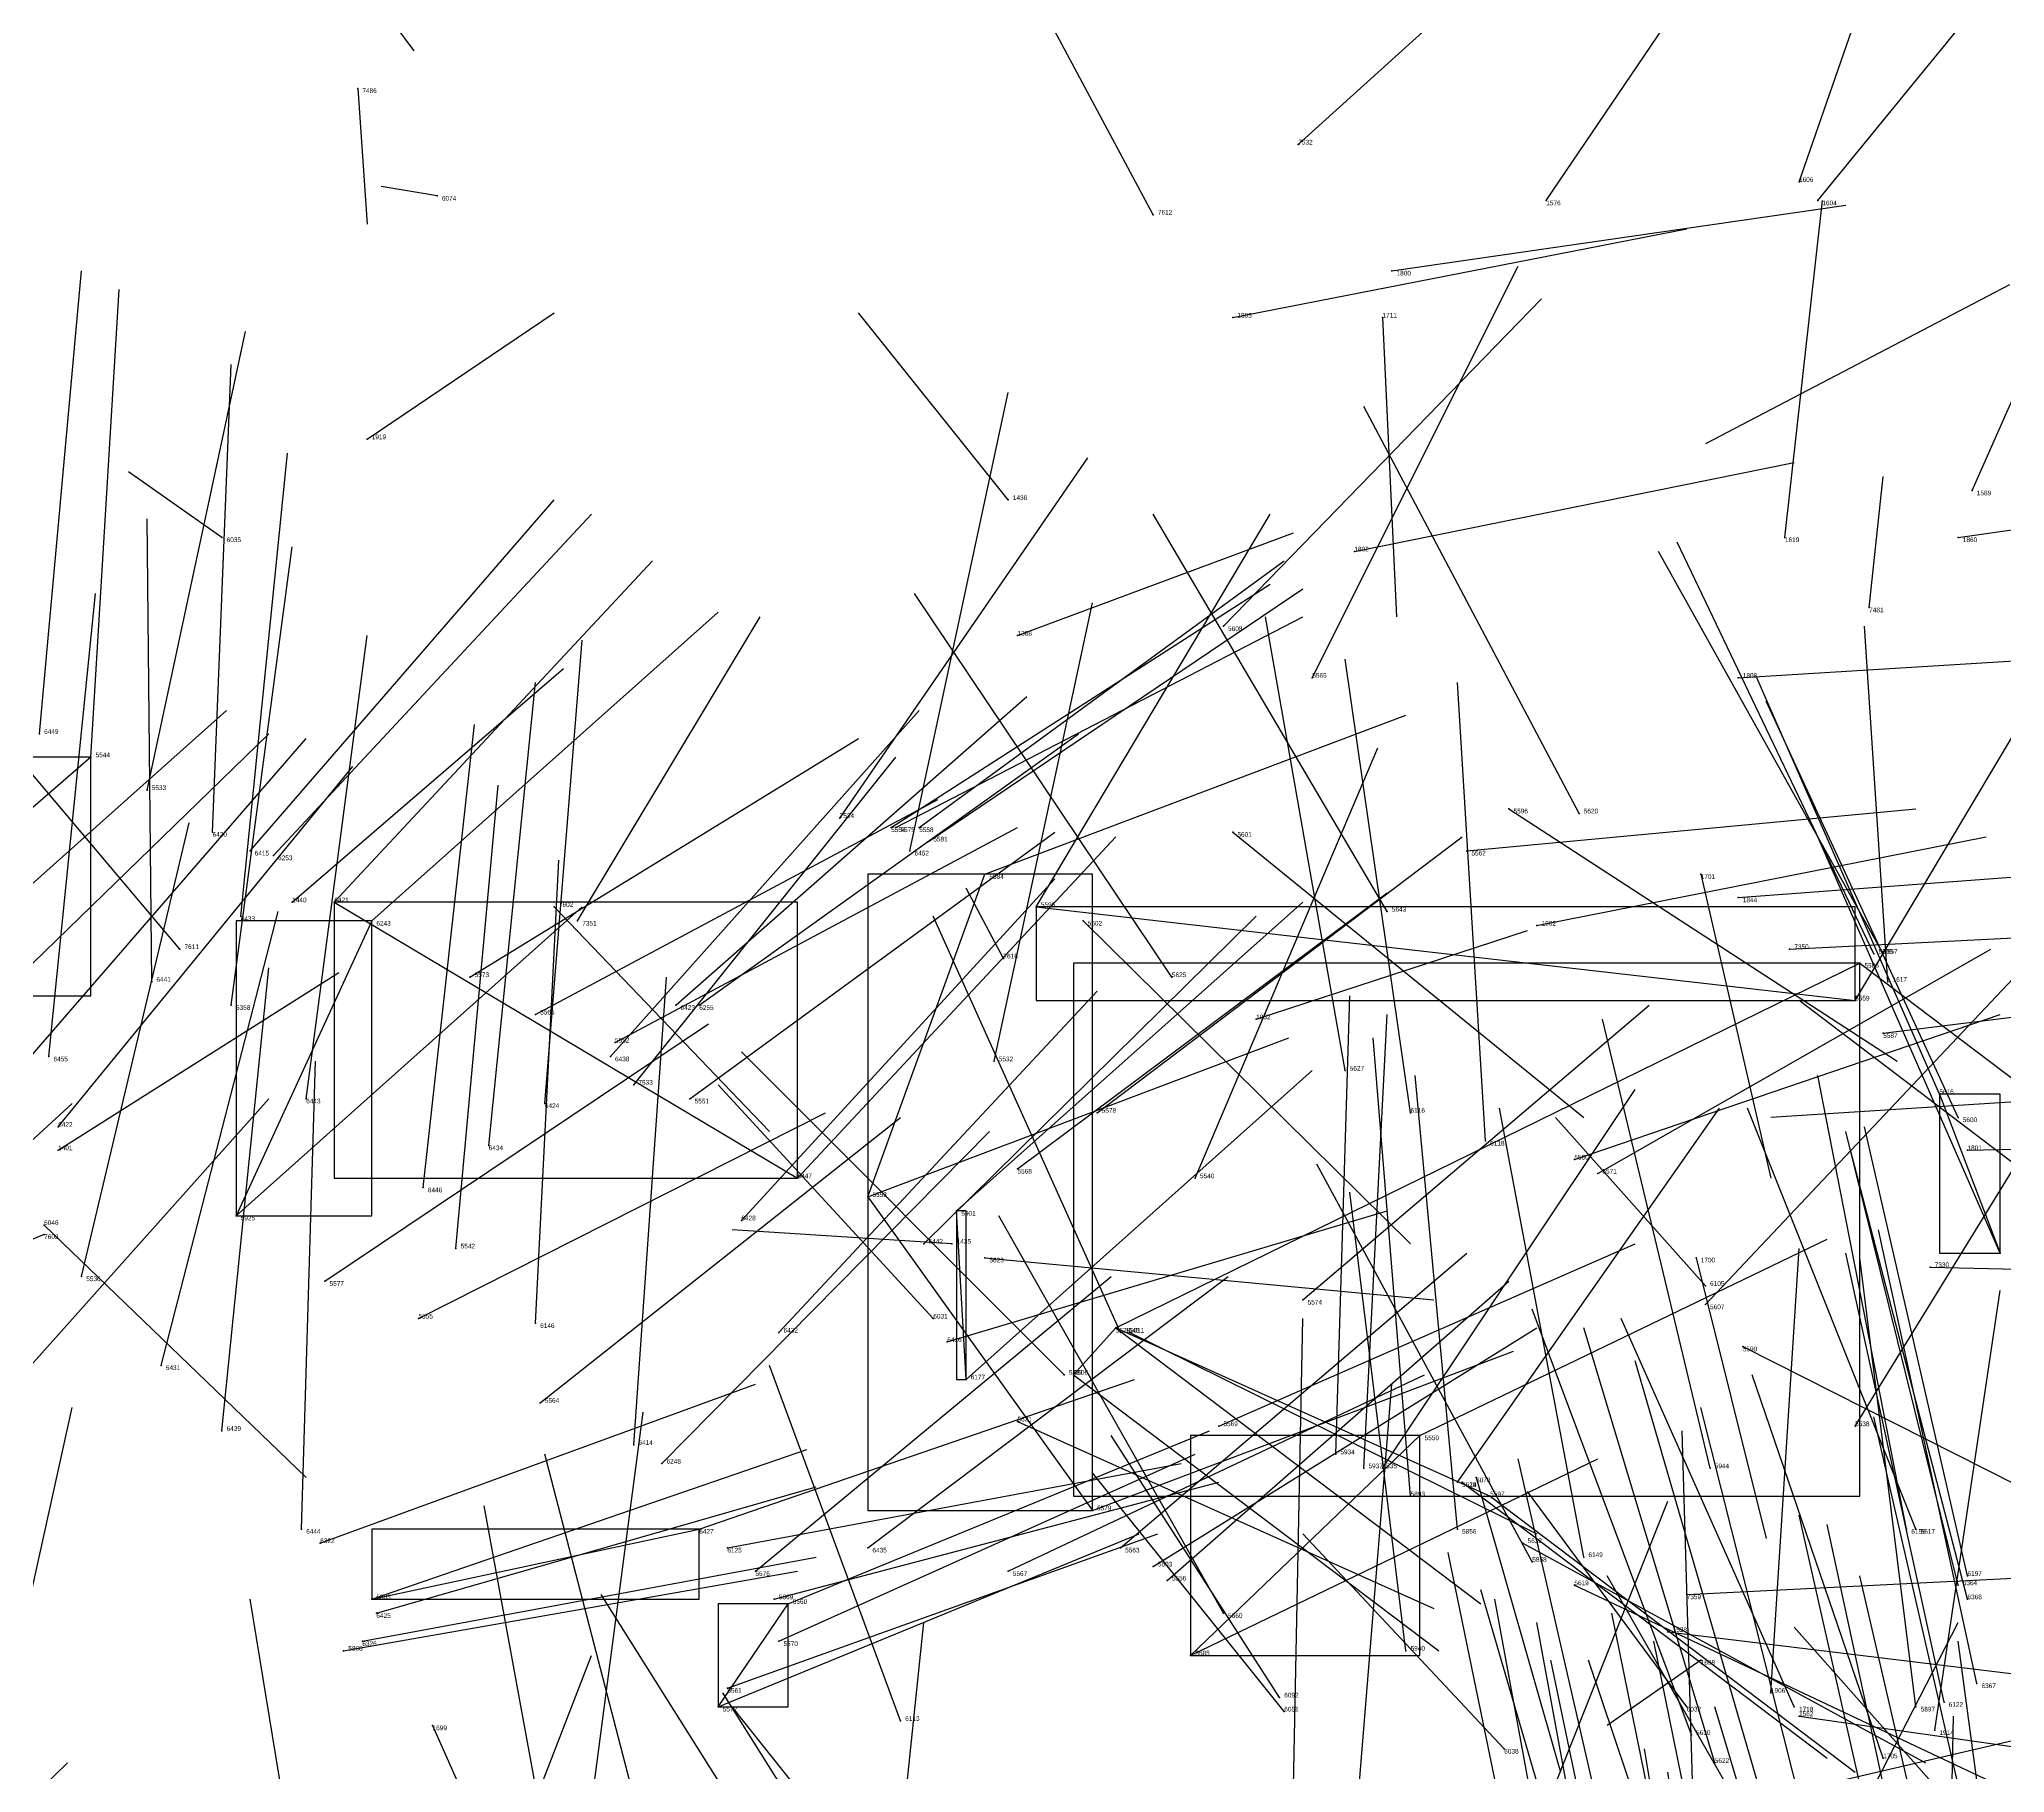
# Model space of a CAD drawing. Extents: x 59.1 to 70.8, y 600.3 to 605.1.
# Drawn here: x 67.138 to 67.558, y 604.1459 to 604.5165 of the extents above; entities that cross this region are included whole.
import ezdxf

# ---------------------------------------------------------------- set-up
doc = ezdxf.new("R2010")
doc.units = 0
for name, color, linetype in [('Clients', 3, 'CONTINUOUS'), ('Facilities', 3, 'CONTINUOUS'), ('Facilities_lines', 3, 'CONTINUOUS'), ('Min_max_boxes', 1, 'CONTINUOUS'), ('Normals', 1, 'CONTINUOUS'), ('Source_points', 5, 'CONTINUOUS'), ('Text', 3, 'CONTINUOUS')]:
    doc.layers.add(name, color=color, linetype=linetype)

msp = doc.modelspace()

# ---------------------------------------------------------------- linework, layer by layer
at = {"layer": 'Clients', "color": 5}
for p in [(67.34, 604.338, 454.521), (67.527, 604.319, 454.376), (67.526, 604.311, 454.491), (67.3, 604.273, 455.252), (67.18, 604.265, 455.038), (67.334, 604.266, 455.063), (67.557, 604.257, 454.157), (67.359, 604.231, 454.356), (67.363, 604.202, 454.551), (67.448, 604.205, 454.363), (67.279, 604.198, 455.25), (67.298, 604.182, 454.905), (67.384, 604.171, 454.628)]:
    msp.add_point(p, dxfattribs=at)
at = {"layer": 'Facilities', "color": 3}
for p in [(67.206, 604.506, 459.026), (67.407, 604.494, 462.282), (67.514, 604.486, 452.901), (67.223, 604.483, 457.541), (67.376, 604.479, 458.886), (67.46, 604.482, 453.055), (67.518, 604.482, 452.99), (67.427, 604.467, 448.398), (67.393, 604.457, 448.368), (67.425, 604.457, 452.99), (67.208, 604.431, 449.168), (67.345, 604.418, 451.651), (67.551, 604.42, 452.876), (67.177, 604.41, 457.46), (67.511, 604.41, 452.859), (67.548, 604.41, 448.665), (67.419, 604.407, 448.447), (67.529, 604.395, 459.02), (67.391, 604.391, 454.457), (67.347, 604.389, 451.007), (67.41, 604.38, 454.617), (67.501, 604.38, 448.396), (67.138, 604.368, 455.639), (67.149, 604.363, 455.566), (67.161, 604.356, 455.49), (67.309, 604.35, 462.279), (67.452, 604.352, 454.315), (67.467, 604.351, 454.172), (67.175, 604.347, 455.419), (67.32, 604.348, 454.743), (67.321, 604.348, 454.824), (67.326, 604.348, 454.668), (67.328, 604.345, 454.592), (67.393, 604.347, 454.388), (67.183, 604.343, 455.343), (67.188, 604.342, 455.268), (67.324, 604.343, 455.745), (67.443, 604.343, 454.51), (67.493, 604.338, 452.808), (67.192, 604.332, 451.584), (67.201, 604.332, 455.196), (67.501, 604.333, 448.516), (67.181, 604.329, 455.531), (67.209, 604.328, 455.04), (67.248, 604.331, 458.717), (67.253, 604.328, 461.861), (67.351, 604.331, 454.446), (67.361, 604.328, 454.373), (67.426, 604.33, 454.244), (67.458, 604.327, 449.137), (67.168, 604.322, 458.654), (67.344, 604.32, 458.792), (67.512, 604.322, 461.434), (67.53, 604.321, 454.187), (67.532, 604.321, 454.28), (67.23, 604.316, 454.893), (67.38, 604.316, 454.301), (67.162, 604.315, 455.448), (67.533, 604.315, 452.743), (67.179, 604.31, 455.769), (67.244, 604.308, 454.822), (67.274, 604.31, 455.109), (67.279, 604.31, 455.015), (67.398, 604.307, 450.871), (67.532, 604.304, 454.423), (67.14, 604.299, 455.853), (67.26, 604.299, 455.313), (67.261, 604.302, 454.747), (67.342, 604.298, 455.793), (67.417, 604.296, 454.004), (67.195, 604.29, 455.695), (67.265, 604.293, 462.482), (67.277, 604.29, 454.678), (67.544, 604.291, 454.15), (67.246, 604.289, 455.418), (67.364, 604.287, 454.849), (67.431, 604.287, 453.934), (67.548, 604.286, 454.215), (67.142, 604.284, 455.255), (67.142, 604.279, 451.288), (67.234, 604.28, 455.524), (67.447, 604.281, 453.86), (67.55, 604.279, 448.488), (67.347, 604.275, 454.958), (67.466, 604.277, 454.606), (67.471, 604.274, 454.599), (67.22, 604.271, 455.632), (67.315, 604.269, 454.536), (67.385, 604.273, 455.81), (67.139, 604.263, 457.269), (67.139, 604.261, 458.995), (67.288, 604.264, 455.354), (67.227, 604.258, 455.544), (67.327, 604.259, 455.164), (67.333, 604.259, 451.664), (67.34, 604.256, 454.464), (67.492, 604.256, 452.808), (67.542, 604.254, 461.869), (67.147, 604.252, 455.803), (67.199, 604.251, 454.967), (67.494, 604.25, 457.692), (67.408, 604.247, 454.779), (67.494, 604.246, 454.457), (67.219, 604.243, 454.894), (67.244, 604.242, 455.471), (67.296, 604.24, 455.283), (67.329, 604.243, 457.317), (67.368, 604.241, 454.321), (67.369, 604.24, 454.168), (67.371, 604.24, 454.396), (67.332, 604.238, 455.102), (67.502, 604.237, 454.388), (67.164, 604.233, 455.726), (67.336, 604.23, 455.032), (67.357, 604.231, 454.417), (67.245, 604.225, 454.827), (67.177, 604.219, 455.654), (67.347, 604.221, 454.476), (67.39, 604.22, 454.855), (67.526, 604.22, 455.859), (67.265, 604.216, 455.401), (67.433, 604.218, 454.636), (67.271, 604.212, 455.324), (67.415, 604.214, 453.642), (67.421, 604.211, 453.568), (67.425, 604.211, 455.849), (67.495, 604.211, 453.648), (67.441, 604.208, 454.499), (67.442, 604.208, 454.433), (67.445, 604.209, 457.806), (67.431, 604.205, 453.494), (67.194, 604.198, 455.51), (67.441, 604.198, 453.423), (67.537, 604.198, 453.641), (67.539, 604.198, 454.106), (67.198, 604.195, 455.164), (67.285, 604.194, 455.182), (67.315, 604.194, 454.659), (67.369, 604.194, 454.749), (67.455, 604.195, 454.293), (67.376, 604.19, 454.612), (67.457, 604.191, 453.349), (67.468, 604.192, 453.572), (67.291, 604.189, 454.771), (67.345, 604.189, 454.982), (67.379, 604.187, 454.679), (67.466, 604.186, 454.225), (67.548, 604.186, 453.704), (67.55, 604.188, 453.77), (67.209, 604.183, 455.231), (67.295, 604.183, 455.044), (67.49, 604.184, 461.441), (67.55, 604.183, 453.836), (67.21, 604.18, 455.299), (67.391, 604.18, 454.081), (67.207, 604.174, 455.182), (67.296, 604.174, 454.783), (67.486, 604.176, 453.206), (67.203, 604.172, 455.245), (67.43, 604.172, 453.792), (67.493, 604.17, 452.753), (67.285, 604.164, 454.964), (67.552, 604.165, 453.643), (67.283, 604.16, 454.903), (67.403, 604.162, 457.563), (67.49, 604.16, 457.364), (67.508, 604.163, 449.257), (67.513, 604.16, 452.605), (67.539, 604.16, 453.466), (67.545, 604.161, 453.554), (67.222, 604.156, 452.821), (67.322, 604.157, 457.877), (67.404, 604.159, 457.493), (67.514, 604.158, 453.138), (67.491, 604.154, 454.082), (67.543, 604.155, 449.267), (67.451, 604.151, 457.447), (67.496, 604.148, 454.013), (67.532, 604.149, 452.535)]:
    msp.add_point(p, dxfattribs=at)
at = {"layer": 'Facilities_lines', "color": 3}
for p, q in [((67.149, 604.363, 455.566), (67.09, 604.312, 455.552)), ((67.315, 604.269, 454.536), (67.34, 604.338, 454.521)), ((67.201, 604.332, 455.196), (67.3, 604.273, 455.252)), ((67.209, 604.328, 455.04), (67.18, 604.265, 455.038)), ((67.351, 604.331, 454.446), (67.526, 604.311, 454.491)), ((67.368, 604.241, 454.321), (67.527, 604.319, 454.376)), ((67.544, 604.291, 454.15), (67.557, 604.257, 454.157)), ((67.315, 604.269, 454.536), (67.363, 604.202, 454.551)), ((67.336, 604.23, 455.032), (67.334, 604.266, 455.063)), ((67.368, 604.241, 454.321), (67.359, 604.231, 454.356)), ((67.368, 604.241, 454.321), (67.448, 604.205, 454.363)), ((67.433, 604.218, 454.636), (67.384, 604.171, 454.628)), ((67.209, 604.183, 455.231), (67.279, 604.198, 455.25)), ((67.283, 604.16, 454.903), (67.298, 604.182, 454.905))]:
    msp.add_line(p, q, dxfattribs=at)
at = {"layer": 'Min_max_boxes', "color": 1}
for p, q in [((67.149, 604.363, 455.552), (67.09, 604.363, 455.552)), ((67.149, 604.363, 455.566), (67.09, 604.363, 455.566)), ((67.149, 604.312, 455.552), (67.149, 604.363, 455.552)), ((67.149, 604.312, 455.566), (67.149, 604.363, 455.566)), ((67.149, 604.363, 455.552), (67.149, 604.363, 455.566)), ((67.363, 604.338, 454.521), (67.315, 604.338, 454.521)), ((67.315, 604.338, 454.521), (67.315, 604.202, 454.521)), ((67.363, 604.338, 454.551), (67.315, 604.338, 454.551)), ((67.315, 604.338, 454.551), (67.315, 604.202, 454.551)), ((67.315, 604.338, 454.521), (67.315, 604.338, 454.551)), ((67.363, 604.202, 454.521), (67.363, 604.338, 454.521)), ((67.363, 604.202, 454.551), (67.363, 604.338, 454.551)), ((67.363, 604.338, 454.521), (67.363, 604.338, 454.551)), ((67.3, 604.332, 455.196), (67.201, 604.332, 455.196)), ((67.201, 604.332, 455.196), (67.201, 604.273, 455.196)), ((67.3, 604.332, 455.252), (67.201, 604.332, 455.252)), ((67.201, 604.332, 455.252), (67.201, 604.273, 455.252)), ((67.201, 604.332, 455.196), (67.201, 604.332, 455.252)), ((67.3, 604.273, 455.196), (67.3, 604.332, 455.196)), ((67.3, 604.273, 455.252), (67.3, 604.332, 455.252)), ((67.3, 604.332, 455.196), (67.3, 604.332, 455.252)), ((67.209, 604.328, 455.038), (67.18, 604.328, 455.038)), ((67.18, 604.328, 455.038), (67.18, 604.265, 455.038)), ((67.209, 604.328, 455.04), (67.18, 604.328, 455.04)), ((67.18, 604.328, 455.04), (67.18, 604.265, 455.04)), ((67.18, 604.328, 455.038), (67.18, 604.328, 455.04)), ((67.209, 604.265, 455.038), (67.209, 604.328, 455.038)), ((67.209, 604.265, 455.04), (67.209, 604.328, 455.04)), ((67.209, 604.328, 455.038), (67.209, 604.328, 455.04)), ((67.526, 604.331, 454.446), (67.351, 604.331, 454.446)), ((67.351, 604.331, 454.446), (67.351, 604.311, 454.446)), ((67.526, 604.331, 454.491), (67.351, 604.331, 454.491)), ((67.351, 604.331, 454.491), (67.351, 604.311, 454.491)), ((67.351, 604.331, 454.446), (67.351, 604.331, 454.491)), ((67.526, 604.311, 454.446), (67.526, 604.331, 454.446)), ((67.526, 604.311, 454.491), (67.526, 604.331, 454.491)), ((67.526, 604.331, 454.446), (67.526, 604.331, 454.491)), ((67.527, 604.319, 454.321), (67.359, 604.319, 454.321)), ((67.359, 604.319, 454.321), (67.359, 604.205, 454.321)), ((67.527, 604.319, 454.376), (67.359, 604.319, 454.376)), ((67.359, 604.319, 454.376), (67.359, 604.205, 454.376)), ((67.359, 604.319, 454.321), (67.359, 604.319, 454.376)), ((67.527, 604.205, 454.321), (67.527, 604.319, 454.321)), ((67.527, 604.205, 454.376), (67.527, 604.319, 454.376)), ((67.527, 604.319, 454.321), (67.527, 604.319, 454.376)), ((67.09, 604.312, 455.552), (67.149, 604.312, 455.552)), ((67.09, 604.312, 455.566), (67.149, 604.312, 455.566)), ((67.149, 604.312, 455.552), (67.149, 604.312, 455.566)), ((67.351, 604.311, 454.446), (67.526, 604.311, 454.446)), ((67.351, 604.311, 454.491), (67.526, 604.311, 454.491)), ((67.351, 604.311, 454.446), (67.351, 604.311, 454.491)), ((67.526, 604.311, 454.446), (67.526, 604.311, 454.491)), ((67.557, 604.291, 454.15), (67.544, 604.291, 454.15)), ((67.544, 604.291, 454.15), (67.544, 604.257, 454.15)), ((67.557, 604.291, 454.157), (67.544, 604.291, 454.157)), ((67.544, 604.291, 454.157), (67.544, 604.257, 454.157)), ((67.544, 604.291, 454.15), (67.544, 604.291, 454.157)), ((67.557, 604.257, 454.15), (67.557, 604.291, 454.15)), ((67.557, 604.257, 454.157), (67.557, 604.291, 454.157)), ((67.557, 604.291, 454.15), (67.557, 604.291, 454.157)), ((67.201, 604.273, 455.196), (67.3, 604.273, 455.196)), ((67.201, 604.273, 455.252), (67.3, 604.273, 455.252)), ((67.201, 604.273, 455.196), (67.201, 604.273, 455.252)), ((67.3, 604.273, 455.196), (67.3, 604.273, 455.252)), ((67.18, 604.265, 455.038), (67.209, 604.265, 455.038)), ((67.18, 604.265, 455.04), (67.209, 604.265, 455.04)), ((67.18, 604.265, 455.038), (67.18, 604.265, 455.04)), ((67.209, 604.265, 455.038), (67.209, 604.265, 455.04)), ((67.336, 604.266, 455.032), (67.334, 604.266, 455.032)), ((67.334, 604.266, 455.032), (67.334, 604.23, 455.032)), ((67.336, 604.266, 455.063), (67.334, 604.266, 455.063)), ((67.334, 604.266, 455.063), (67.334, 604.23, 455.063)), ((67.334, 604.266, 455.032), (67.334, 604.266, 455.063)), ((67.336, 604.23, 455.032), (67.336, 604.266, 455.032)), ((67.336, 604.23, 455.063), (67.336, 604.266, 455.063)), ((67.336, 604.266, 455.032), (67.336, 604.266, 455.063)), ((67.544, 604.257, 454.15), (67.557, 604.257, 454.15)), ((67.544, 604.257, 454.157), (67.557, 604.257, 454.157)), ((67.544, 604.257, 454.15), (67.544, 604.257, 454.157)), ((67.557, 604.257, 454.15), (67.557, 604.257, 454.157)), ((67.334, 604.23, 455.032), (67.336, 604.23, 455.032)), ((67.334, 604.23, 455.063), (67.336, 604.23, 455.063)), ((67.334, 604.23, 455.032), (67.334, 604.23, 455.063)), ((67.336, 604.23, 455.032), (67.336, 604.23, 455.063)), ((67.433, 604.218, 454.628), (67.384, 604.218, 454.628)), ((67.384, 604.218, 454.628), (67.384, 604.171, 454.628)), ((67.433, 604.218, 454.636), (67.384, 604.218, 454.636)), ((67.384, 604.218, 454.636), (67.384, 604.171, 454.636)), ((67.384, 604.218, 454.628), (67.384, 604.218, 454.636)), ((67.433, 604.171, 454.628), (67.433, 604.218, 454.628)), ((67.433, 604.171, 454.636), (67.433, 604.218, 454.636)), ((67.433, 604.218, 454.628), (67.433, 604.218, 454.636)), ((67.315, 604.202, 454.521), (67.363, 604.202, 454.521)), ((67.315, 604.202, 454.551), (67.363, 604.202, 454.551)), ((67.315, 604.202, 454.521), (67.315, 604.202, 454.551)), ((67.359, 604.205, 454.321), (67.527, 604.205, 454.321)), ((67.359, 604.205, 454.376), (67.527, 604.205, 454.376)), ((67.359, 604.205, 454.321), (67.359, 604.205, 454.376)), ((67.363, 604.202, 454.521), (67.363, 604.202, 454.551)), ((67.527, 604.205, 454.321), (67.527, 604.205, 454.376)), ((67.279, 604.198, 455.231), (67.209, 604.198, 455.231)), ((67.209, 604.198, 455.231), (67.209, 604.183, 455.231)), ((67.279, 604.198, 455.25), (67.209, 604.198, 455.25)), ((67.209, 604.198, 455.25), (67.209, 604.183, 455.25)), ((67.209, 604.198, 455.231), (67.209, 604.198, 455.25)), ((67.279, 604.183, 455.231), (67.279, 604.198, 455.231)), ((67.279, 604.183, 455.25), (67.279, 604.198, 455.25)), ((67.279, 604.198, 455.231), (67.279, 604.198, 455.25)), ((67.209, 604.183, 455.231), (67.279, 604.183, 455.231)), ((67.209, 604.183, 455.25), (67.279, 604.183, 455.25)), ((67.209, 604.183, 455.231), (67.209, 604.183, 455.25)), ((67.279, 604.183, 455.231), (67.279, 604.183, 455.25)), ((67.298, 604.182, 454.903), (67.283, 604.182, 454.903)), ((67.283, 604.182, 454.903), (67.283, 604.16, 454.903)), ((67.298, 604.182, 454.905), (67.283, 604.182, 454.905)), ((67.283, 604.182, 454.905), (67.283, 604.16, 454.905)), ((67.283, 604.182, 454.903), (67.283, 604.182, 454.905)), ((67.298, 604.16, 454.903), (67.298, 604.182, 454.903)), ((67.298, 604.16, 454.905), (67.298, 604.182, 454.905)), ((67.298, 604.182, 454.903), (67.298, 604.182, 454.905)), ((67.384, 604.171, 454.628), (67.433, 604.171, 454.628)), ((67.384, 604.171, 454.636), (67.433, 604.171, 454.636)), ((67.384, 604.171, 454.628), (67.384, 604.171, 454.636)), ((67.433, 604.171, 454.628), (67.433, 604.171, 454.636)), ((67.283, 604.16, 454.903), (67.298, 604.16, 454.903)), ((67.283, 604.16, 454.905), (67.298, 604.16, 454.905)), ((67.283, 604.16, 454.903), (67.283, 604.16, 454.905)), ((67.298, 604.16, 454.903), (67.298, 604.16, 454.905))]:
    msp.add_line(p, q, dxfattribs=at)
at = {"layer": 'Normals', "color": 1}
for p, q in [((67.181, 604.564, 457.512), (67.218, 604.514, 457.59)), ((67.514, 604.486, 452.901), (67.54, 604.561, 452.841)), ((67.518, 604.482, 452.99), (67.576, 604.553, 452.95)), ((67.376, 604.479, 458.886), (67.338, 604.55, 458.945)), ((67.46, 604.482, 453.055), (67.506, 604.55, 452.999)), ((67.407, 604.494, 462.282), (67.46, 604.542, 462.352)), ((67.206, 604.506, 459.026), (67.208, 604.477, 459.122)), ((67.551, 604.42, 452.876), (67.581, 604.488, 452.81)), ((67.223, 604.483, 457.541), (67.211, 604.485, 457.64)), ((67.427, 604.467, 448.398), (67.524, 604.481, 448.42)), ((67.511, 604.41, 452.859), (67.519, 604.482, 452.79)), ((67.393, 604.457, 448.368), (67.49, 604.476, 448.381)), ((67.138, 604.368, 455.639), (67.147, 604.467, 455.631)), ((67.41, 604.38, 454.617), (67.454, 604.468, 454.635)), ((67.149, 604.363, 455.566), (67.155, 604.463, 455.562)), ((67.559, 604.464, 457.778), (67.494, 604.43, 457.846)), ((67.208, 604.431, 449.168), (67.248, 604.458, 449.256)), ((67.345, 604.418, 451.651), (67.313, 604.458, 451.737)), ((67.391, 604.391, 454.457), (67.459, 604.461, 454.478)), ((67.161, 604.356, 455.49), (67.182, 604.454, 455.485)), ((67.425, 604.457, 452.99), (67.428, 604.393, 453.067)), ((67.175, 604.347, 455.419), (67.179, 604.447, 455.41)), ((67.324, 604.343, 455.745), (67.345, 604.441, 455.74)), ((67.467, 604.351, 454.172), (67.421, 604.438, 454.151)), ((67.181, 604.329, 455.531), (67.191, 604.428, 455.526)), ((67.309, 604.35, 462.279), (67.362, 604.427, 462.314)), ((67.419, 604.407, 448.447), (67.513, 604.426, 448.418)), ((67.177, 604.41, 457.46), (67.157, 604.424, 457.557)), ((67.529, 604.395, 459.02), (67.532, 604.423, 459.116)), ((67.548, 604.41, 448.665), (67.626, 604.421, 448.603)), ((67.183, 604.343, 455.343), (67.248, 604.418, 455.355)), ((67.162, 604.315, 455.448), (67.161, 604.414, 455.437)), ((67.188, 604.342, 455.268), (67.256, 604.415, 455.279)), ((67.351, 604.331, 454.446), (67.401, 604.415, 454.466)), ((67.426, 604.33, 454.244), (67.376, 604.415, 454.231)), ((67.179, 604.31, 455.769), (67.192, 604.408, 455.758)), ((67.347, 604.389, 451.007), (67.406, 604.411, 451.085)), ((67.53, 604.321, 454.187), (67.488, 604.409, 454.164)), ((67.201, 604.332, 455.196), (67.269, 604.405, 455.203)), ((67.326, 604.348, 454.668), (67.404, 604.405, 454.694)), ((67.532, 604.321, 454.28), (67.484, 604.407, 454.263)), ((67.32, 604.348, 454.743), (67.401, 604.4, 454.768)), ((67.14, 604.299, 455.853), (67.15, 604.398, 455.84)), ((67.38, 604.316, 454.301), (67.325, 604.398, 454.286)), ((67.328, 604.345, 454.592), (67.408, 604.399, 454.618)), ((67.342, 604.298, 455.793), (67.363, 604.396, 455.788)), ((67.526, 604.311, 454.491), (67.576, 604.395, 454.511)), ((67.209, 604.328, 455.04), (67.283, 604.394, 455.051)), ((67.253, 604.328, 461.861), (67.292, 604.393, 461.926)), ((67.321, 604.348, 454.824), (67.408, 604.393, 454.844)), ((67.417, 604.296, 454.004), (67.4, 604.393, 453.984)), ((67.533, 604.315, 452.743), (67.528, 604.391, 452.678)), ((67.195, 604.29, 455.695), (67.208, 604.389, 455.689)), ((67.246, 604.289, 455.418), (67.254, 604.388, 455.409)), ((67.431, 604.287, 453.934), (67.417, 604.384, 453.913)), ((67.501, 604.38, 448.396), (67.599, 604.386, 448.414)), ((67.192, 604.332, 451.584), (67.25, 604.382, 451.648)), ((67.234, 604.28, 455.524), (67.244, 604.379, 455.516)), ((67.447, 604.281, 453.86), (67.441, 604.379, 453.839)), ((67.544, 604.291, 454.15), (67.505, 604.38, 454.127)), ((67.274, 604.31, 455.109), (67.349, 604.376, 455.12)), ((67.548, 604.286, 454.215), (67.507, 604.375, 454.195)), ((67.104, 604.307, 455.476), (67.178, 604.373, 455.488)), ((67.22, 604.271, 455.632), (67.231, 604.37, 455.629)), ((67.26, 604.299, 455.313), (67.326, 604.373, 455.325)), ((67.34, 604.338, 454.521), (67.43, 604.372, 454.547)), ((67.116, 604.299, 455.403), (67.187, 604.368, 455.418)), ((67.13, 604.292, 455.331), (67.195, 604.367, 455.344)), ((67.168, 604.322, 458.654), (67.13, 604.367, 458.734)), ((67.23, 604.316, 454.893), (67.313, 604.367, 454.915)), ((67.279, 604.31, 455.015), (67.36, 604.368, 455.028)), ((67.265, 604.293, 462.482), (67.321, 604.363, 462.526)), ((67.385, 604.273, 455.81), (67.424, 604.365, 455.809)), ((67.142, 604.284, 455.255), (67.205, 604.361, 455.265)), ((67.227, 604.258, 455.544), (67.236, 604.357, 455.538)), ((67.244, 604.308, 454.822), (67.33, 604.354, 454.843)), ((67.147, 604.252, 455.803), (67.17, 604.349, 455.798)), ((67.443, 604.343, 454.51), (67.539, 604.352, 454.537)), ((67.452, 604.352, 454.315), (67.535, 604.298, 454.332)), ((67.261, 604.302, 454.747), (67.347, 604.348, 454.769)), ((67.277, 604.29, 454.678), (67.355, 604.347, 454.702)), ((67.3, 604.273, 455.252), (67.368, 604.346, 455.259)), ((67.364, 604.287, 454.849), (67.442, 604.346, 454.87)), ((67.393, 604.347, 454.388), (67.468, 604.286, 454.412)), ((67.458, 604.327, 449.137), (67.554, 604.346, 449.158)), ((67.557, 604.257, 454.157), (67.518, 604.346, 454.134)), ((67.244, 604.242, 455.471), (67.249, 604.341, 455.461)), ((67.288, 604.264, 455.354), (67.355, 604.337, 455.366)), ((67.493, 604.338, 452.808), (67.508, 604.273, 452.883)), ((67.501, 604.333, 448.516), (67.594, 604.34, 448.479)), ((67.334, 604.266, 455.063), (67.408, 604.332, 455.074)), ((67.344, 604.32, 458.792), (67.336, 604.335, 458.891)), ((67.347, 604.275, 454.958), (67.426, 604.334, 454.976)), ((67.164, 604.233, 455.726), (67.189, 604.33, 455.726)), ((67.18, 604.265, 455.038), (67.254, 604.331, 455.049)), ((67.248, 604.331, 458.717), (67.294, 604.283, 458.642)), ((67.327, 604.259, 455.164), (67.398, 604.329, 455.175)), ((67.369, 604.24, 454.168), (67.329, 604.329, 454.147)), ((67.361, 604.328, 454.373), (67.431, 604.259, 454.392)), ((67.398, 604.307, 450.871), (67.456, 604.326, 450.95)), ((67.512, 604.322, 461.434), (67.612, 604.327, 461.436)), ((67.471, 604.274, 454.599), (67.555, 604.322, 454.625)), ((67.142, 604.279, 451.288), (67.202, 604.317, 451.358)), ((67.177, 604.219, 455.654), (67.187, 604.318, 455.652)), ((67.265, 604.216, 455.401), (67.272, 604.316, 455.394)), ((67.494, 604.246, 454.457), (67.561, 604.317, 454.478)), ((67.527, 604.319, 454.376), (67.605, 604.26, 454.397)), ((67.532, 604.304, 454.423), (67.628, 604.316, 454.449)), ((67.296, 604.24, 455.283), (67.364, 604.313, 455.291)), ((67.415, 604.214, 453.642), (67.418, 604.312, 453.622)), ((67.564, 604.273, 457.641), (67.514, 604.311, 457.719)), ((67.408, 604.247, 454.779), (67.482, 604.31, 454.803)), ((67.421, 604.211, 453.568), (67.426, 604.308, 453.546)), ((67.466, 604.277, 454.606), (67.557, 604.308, 454.634)), ((67.495, 604.211, 453.648), (67.472, 604.307, 453.633)), ((67.199, 604.251, 454.967), (67.281, 604.306, 454.981)), ((67.315, 604.269, 454.536), (67.405, 604.303, 454.562)), ((67.431, 604.205, 453.494), (67.423, 604.303, 453.475)), ((67.526, 604.22, 455.859), (67.577, 604.303, 455.883)), ((67.357, 604.231, 454.417), (67.288, 604.3, 454.397)), ((67.194, 604.198, 455.51), (67.197, 604.298, 455.502)), ((67.336, 604.23, 455.032), (67.41, 604.296, 455.043)), ((67.441, 604.198, 453.423), (67.432, 604.295, 453.399)), ((67.537, 604.198, 453.641), (67.518, 604.295, 453.626)), ((67.121, 604.216, 455.469), (67.187, 604.29, 455.479)), ((67.329, 604.243, 457.317), (67.283, 604.293, 457.39)), ((67.425, 604.211, 455.849), (67.479, 604.292, 455.872)), ((67.571, 604.29, 457.759), (67.508, 604.286, 457.837)), ((67.084, 604.233, 460.482), (67.145, 604.289, 460.426)), ((67.219, 604.243, 454.894), (67.306, 604.287, 454.914)), ((67.245, 604.225, 454.827), (67.322, 604.286, 454.845)), ((67.441, 604.208, 454.499), (67.497, 604.288, 454.52)), ((67.468, 604.192, 453.572), (67.45, 604.288, 453.551)), ((67.494, 604.25, 457.692), (67.462, 604.286, 457.78)), ((67.539, 604.198, 454.106), (67.503, 604.288, 454.083)), ((67.271, 604.212, 455.324), (67.341, 604.283, 455.335)), ((67.548, 604.186, 453.704), (67.524, 604.283, 453.694)), ((67.55, 604.188, 453.77), (67.528, 604.284, 453.756)), ((67.55, 604.183, 453.836), (67.525, 604.279, 453.82)), ((67.55, 604.279, 448.488), (67.641, 604.281, 448.447)), ((67.457, 604.191, 453.349), (67.411, 604.276, 453.324)), ((67.43, 604.172, 453.792), (67.418, 604.27, 453.778)), ((67.332, 604.238, 455.102), (67.426, 604.266, 455.119)), ((67.391, 604.18, 454.081), (67.343, 604.265, 454.059)), ((67.139, 604.261, 458.995), (67.122, 604.254, 459.093)), ((67.139, 604.263, 457.269), (67.195, 604.209, 457.206)), ((67.333, 604.259, 451.664), (67.286, 604.262, 451.752)), ((67.552, 604.165, 453.643), (67.531, 604.262, 453.63)), ((67.369, 604.194, 454.749), (67.443, 604.257, 454.772)), ((67.39, 604.22, 454.855), (67.479, 604.259, 454.878)), ((67.433, 604.218, 454.636), (67.52, 604.26, 454.663)), ((67.508, 604.163, 449.257), (67.514, 604.258, 449.227)), ((67.545, 604.161, 453.554), (67.524, 604.257, 453.534)), ((67.34, 604.256, 454.464), (67.436, 604.247, 454.489)), ((67.492, 604.256, 452.808), (67.507, 604.196, 452.887)), ((67.539, 604.16, 453.466), (67.527, 604.256, 453.441)), ((67.542, 604.254, 461.869), (67.632, 604.252, 461.913)), ((67.291, 604.189, 454.771), (67.367, 604.252, 454.79)), ((67.315, 604.194, 454.659), (67.392, 604.252, 454.685)), ((67.379, 604.187, 454.679), (67.452, 604.251, 454.704)), ((67.543, 604.155, 449.267), (67.557, 604.249, 449.235)), ((67.491, 604.154, 454.082), (67.457, 604.245, 454.057)), ((67.368, 604.241, 454.321), (67.446, 604.182, 454.342)), ((67.371, 604.24, 454.396), (67.458, 604.197, 454.42)), ((67.376, 604.19, 454.612), (67.458, 604.241, 454.639)), ((67.406, 604.143, 449.099), (67.408, 604.243, 449.09)), ((67.496, 604.148, 454.013), (67.468, 604.241, 453.99)), ((67.513, 604.16, 452.605), (67.476, 604.243, 452.562)), ((67.363, 604.202, 454.551), (67.453, 604.236, 454.577)), ((67.502, 604.237, 454.388), (67.589, 604.193, 454.411)), ((67.322, 604.157, 457.877), (67.294, 604.233, 457.935)), ((67.506, 604.141, 453.944), (67.479, 604.234, 453.92)), ((67.198, 604.195, 455.164), (67.291, 604.229, 455.18)), ((67.279, 604.198, 455.25), (67.372, 604.23, 455.266)), ((67.345, 604.189, 454.982), (67.434, 604.231, 454.999)), ((67.359, 604.231, 454.356), (67.437, 604.172, 454.377)), ((67.419, 604.131, 453.265), (67.427, 604.229, 453.249)), ((67.532, 604.149, 452.535), (67.504, 604.231, 452.485)), ((67.124, 604.129, 452.946), (67.145, 604.224, 452.924)), ((67.255, 604.132, 452.87), (67.267, 604.223, 452.83)), ((67.517, 604.129, 453.873), (67.493, 604.224, 453.854)), ((67.298, 604.182, 454.905), (67.388, 604.219, 454.928)), ((67.347, 604.221, 454.476), (67.436, 604.181, 454.498)), ((67.492, 604.12, 449.163), (67.489, 604.219, 449.154)), ((67.549, 604.139, 452.462), (67.53, 604.222, 452.409)), ((67.209, 604.183, 455.231), (67.302, 604.215, 455.247)), ((67.403, 604.162, 457.563), (67.367, 604.218, 457.637)), ((67.267, 604.133, 452.758), (67.246, 604.214, 452.703)), ((67.285, 604.194, 455.182), (67.382, 604.212, 455.2)), ((67.296, 604.174, 454.783), (67.385, 604.214, 454.804)), ((67.384, 604.171, 454.628), (67.471, 604.213, 454.655)), ((67.476, 604.117, 453.85), (67.454, 604.213, 453.835)), ((67.21, 604.18, 455.299), (67.304, 604.207, 455.319)), ((67.295, 604.183, 455.044), (67.39, 604.208, 455.062)), ((67.404, 604.159, 457.493), (67.363, 604.21, 457.569)), ((67.442, 604.208, 454.433), (67.52, 604.149, 454.452)), ((67.445, 604.209, 457.806), (67.463, 604.146, 457.73)), ((67.49, 604.16, 457.364), (67.456, 604.206, 457.446)), ((67.249, 604.116, 452.742), (67.233, 604.203, 452.695)), ((67.448, 604.205, 454.363), (67.526, 604.146, 454.384)), ((67.449, 604.111, 453.047), (67.486, 604.204, 453.054)), ((67.536, 604.104, 453.734), (67.514, 604.201, 453.723)), ((67.541, 604.102, 453.667), (67.52, 604.199, 453.656)), ((67.283, 604.16, 454.903), (67.373, 604.197, 454.926)), ((67.285, 604.164, 454.964), (67.377, 604.197, 454.983)), ((67.451, 604.151, 457.447), (67.408, 604.197, 457.525)), ((67.455, 604.195, 454.293), (67.541, 604.148, 454.311)), ((67.207, 604.174, 455.182), (67.304, 604.192, 455.196)), ((67.459, 604.096, 453.783), (67.439, 604.193, 453.771)), ((67.203, 604.172, 455.245), (67.3, 604.189, 455.264)), ((67.47, 604.103, 452.899), (67.446, 604.185, 452.951)), ((67.466, 604.186, 454.225), (67.555, 604.144, 454.242)), ((67.501, 604.139, 457.564), (67.473, 604.188, 457.647)), ((67.49, 604.184, 461.441), (67.59, 604.189, 461.436)), ((67.549, 604.093, 453.598), (67.527, 604.188, 453.579)), ((67.196, 604.104, 457.936), (67.183, 604.183, 457.995)), ((67.304, 604.111, 452.689), (67.258, 604.184, 452.638)), ((67.467, 604.085, 453.713), (67.449, 604.183, 453.7)), ((67.317, 604.083, 452.77), (67.327, 604.178, 452.741)), ((67.476, 604.08, 453.713), (67.458, 604.178, 453.7)), ((67.493, 604.087, 452.677), (67.474, 604.18, 452.647)), ((67.544, 604.142, 452.839), (67.513, 604.177, 452.927)), ((67.529, 604.141, 455.865), (67.548, 604.178, 455.956)), ((67.501, 604.085, 452.452), (67.483, 604.174, 452.41)), ((67.486, 604.176, 453.206), (67.585, 604.164, 453.212)), ((67.561, 604.078, 453.465), (67.548, 604.174, 453.438)), ((67.22, 604.078, 452.817), (67.256, 604.171, 452.809)), ((67.481, 604.074, 453.644), (67.461, 604.17, 453.623)), ((67.497, 604.087, 452.526), (67.469, 604.17, 452.478)), ((67.493, 604.17, 452.753), (67.473, 604.156, 452.85)), ((67.522, 604.144, 461.278), (67.616, 604.166, 461.252)), ((67.33, 604.09, 452.674), (67.284, 604.163, 452.623)), ((67.341, 604.091, 452.624), (67.286, 604.16, 452.577)), ((67.523, 604.07, 452.384), (67.496, 604.16, 452.349)), ((67.222, 604.156, 452.821), (67.254, 604.084, 452.883)), ((67.514, 604.158, 453.138), (67.612, 604.144, 453.149)), ((67.545, 604.059, 452.31), (67.547, 604.158, 452.294)), ((67.082, 604.088, 460.72), (67.144, 604.148, 460.669)), ((67.497, 604.055, 453.574), (67.481, 604.151, 453.553)), ((67.501, 604.047, 449.166), (67.486, 604.146, 449.173))]:
    msp.add_line(p, q, dxfattribs=at)
at = {"layer": 'Source_points', "color": 5}
for p in [(67.206, 604.506, 459.026), (67.407, 604.494, 462.282), (67.514, 604.486, 452.901), (67.223, 604.483, 457.541), (67.376, 604.479, 458.886), (67.46, 604.482, 453.055), (67.518, 604.482, 452.99), (67.427, 604.467, 448.398), (67.393, 604.457, 448.368), (67.425, 604.457, 452.99), (67.208, 604.431, 449.168), (67.345, 604.418, 451.651), (67.551, 604.42, 452.876), (67.177, 604.41, 457.46), (67.511, 604.41, 452.859), (67.548, 604.41, 448.665), (67.419, 604.407, 448.447), (67.529, 604.395, 459.02), (67.391, 604.391, 454.457), (67.347, 604.389, 451.007), (67.41, 604.38, 454.617), (67.501, 604.38, 448.396), (67.138, 604.368, 455.639), (67.149, 604.363, 455.566), (67.161, 604.356, 455.49), (67.309, 604.35, 462.279), (67.452, 604.352, 454.315), (67.467, 604.351, 454.172), (67.175, 604.347, 455.419), (67.32, 604.348, 454.743), (67.321, 604.348, 454.824), (67.326, 604.348, 454.668), (67.328, 604.345, 454.592), (67.393, 604.347, 454.388), (67.183, 604.343, 455.343), (67.188, 604.342, 455.268), (67.324, 604.343, 455.745), (67.443, 604.343, 454.51), (67.34, 604.338, 454.521), (67.493, 604.338, 452.808), (67.192, 604.332, 451.584), (67.201, 604.332, 455.196), (67.501, 604.333, 448.516), (67.181, 604.329, 455.531), (67.209, 604.328, 455.04), (67.248, 604.331, 458.717), (67.253, 604.328, 461.861), (67.351, 604.331, 454.446), (67.361, 604.328, 454.373), (67.426, 604.33, 454.244), (67.458, 604.327, 449.137), (67.168, 604.322, 458.654), (67.344, 604.32, 458.792), (67.512, 604.322, 461.434), (67.53, 604.321, 454.187), (67.532, 604.321, 454.28), (67.23, 604.316, 454.893), (67.38, 604.316, 454.301), (67.527, 604.319, 454.376), (67.162, 604.315, 455.448), (67.526, 604.311, 454.491), (67.533, 604.315, 452.743), (67.179, 604.31, 455.769), (67.244, 604.308, 454.822), (67.274, 604.31, 455.109), (67.279, 604.31, 455.015), (67.398, 604.307, 450.871), (67.532, 604.304, 454.423), (67.14, 604.299, 455.853), (67.26, 604.299, 455.313), (67.261, 604.302, 454.747), (67.342, 604.298, 455.793), (67.417, 604.296, 454.004), (67.195, 604.29, 455.695), (67.265, 604.293, 462.482), (67.277, 604.29, 454.678), (67.544, 604.291, 454.15), (67.246, 604.289, 455.418), (67.364, 604.287, 454.849), (67.431, 604.287, 453.934), (67.548, 604.286, 454.215), (67.142, 604.284, 455.255), (67.142, 604.279, 451.288), (67.234, 604.28, 455.524), (67.447, 604.281, 453.86), (67.55, 604.279, 448.488), (67.347, 604.275, 454.958), (67.466, 604.277, 454.606), (67.471, 604.274, 454.599), (67.22, 604.271, 455.632), (67.3, 604.273, 455.252), (67.315, 604.269, 454.536), (67.385, 604.273, 455.81), (67.18, 604.265, 455.038), (67.334, 604.266, 455.063), (67.139, 604.263, 457.269), (67.139, 604.261, 458.995), (67.288, 604.264, 455.354), (67.227, 604.258, 455.544), (67.327, 604.259, 455.164), (67.333, 604.259, 451.664), (67.557, 604.257, 454.157), (67.34, 604.256, 454.464), (67.492, 604.256, 452.808), (67.542, 604.254, 461.869), (67.147, 604.252, 455.803), (67.199, 604.251, 454.967), (67.494, 604.25, 457.692), (67.408, 604.247, 454.779), (67.494, 604.246, 454.457), (67.219, 604.243, 454.894), (67.244, 604.242, 455.471), (67.296, 604.24, 455.283), (67.329, 604.243, 457.317), (67.368, 604.241, 454.321), (67.369, 604.24, 454.168), (67.371, 604.24, 454.396), (67.332, 604.238, 455.102), (67.502, 604.237, 454.388), (67.164, 604.233, 455.726), (67.336, 604.23, 455.032), (67.357, 604.231, 454.417), (67.359, 604.231, 454.356), (67.245, 604.225, 454.827), (67.177, 604.219, 455.654), (67.347, 604.221, 454.476), (67.39, 604.22, 454.855), (67.526, 604.22, 455.859), (67.265, 604.216, 455.401), (67.433, 604.218, 454.636), (67.271, 604.212, 455.324), (67.415, 604.214, 453.642), (67.421, 604.211, 453.568), (67.425, 604.211, 455.849), (67.495, 604.211, 453.648), (67.441, 604.208, 454.499), (67.442, 604.208, 454.433), (67.445, 604.209, 457.806), (67.363, 604.202, 454.551), (67.431, 604.205, 453.494), (67.448, 604.205, 454.363), (67.194, 604.198, 455.51), (67.279, 604.198, 455.25), (67.441, 604.198, 453.423), (67.537, 604.198, 453.641), (67.539, 604.198, 454.106), (67.198, 604.195, 455.164), (67.285, 604.194, 455.182), (67.315, 604.194, 454.659), (67.369, 604.194, 454.749), (67.455, 604.195, 454.293), (67.376, 604.19, 454.612), (67.457, 604.191, 453.349), (67.468, 604.192, 453.572), (67.291, 604.189, 454.771), (67.345, 604.189, 454.982), (67.379, 604.187, 454.679), (67.466, 604.186, 454.225), (67.548, 604.186, 453.704), (67.55, 604.188, 453.77), (67.209, 604.183, 455.231), (67.295, 604.183, 455.044), (67.298, 604.182, 454.905), (67.49, 604.184, 461.441), (67.55, 604.183, 453.836), (67.21, 604.18, 455.299), (67.391, 604.18, 454.081), (67.207, 604.174, 455.182), (67.296, 604.174, 454.783), (67.486, 604.176, 453.206), (67.203, 604.172, 455.245), (67.384, 604.171, 454.628), (67.43, 604.172, 453.792), (67.493, 604.17, 452.753), (67.285, 604.164, 454.964), (67.552, 604.165, 453.643), (67.283, 604.16, 454.903), (67.403, 604.162, 457.563), (67.49, 604.16, 457.364), (67.508, 604.163, 449.257), (67.513, 604.16, 452.605), (67.539, 604.16, 453.466), (67.545, 604.161, 453.554), (67.222, 604.156, 452.821), (67.322, 604.157, 457.877), (67.404, 604.159, 457.493), (67.514, 604.158, 453.138), (67.491, 604.154, 454.082), (67.543, 604.155, 449.267), (67.451, 604.151, 457.447), (67.496, 604.148, 454.013), (67.532, 604.149, 452.535)]:
    msp.add_point(p, dxfattribs=at)

# ---------------------------------------------------------------- texts
at = {"layer": 'Text', "color": 3}
for s, p in [('7486', (67.207, 604.505, 459.026)), ('7532', (67.407, 604.494, 462.282)), ('6074', (67.224, 604.482, 457.541)), ('1606', (67.514, 604.486, 452.901)), ('7612', (67.377, 604.479, 458.886)), ('1576', (67.46, 604.481, 453.055)), ('1604', (67.519, 604.481, 452.99)), ('1800', (67.428, 604.466, 448.398)), ('1803', (67.394, 604.457, 448.368)), ('1711', (67.425, 604.457, 452.99)), ('1919', (67.209, 604.431, 449.168)), ('1589', (67.552, 604.419, 452.876)), ('1438', (67.346, 604.418, 451.651)), ('6035', (67.178, 604.409, 457.46)), ('1802', (67.419, 604.407, 448.447)), ('1619', (67.511, 604.409, 452.859)), ('1860', (67.549, 604.409, 448.665)), ('7481', (67.529, 604.394, 459.02)), ('5608', (67.392, 604.39, 454.457)), ('1388', (67.347, 604.389, 451.007)), ('5565', (67.41, 604.38, 454.617)), ('1808', (67.502, 604.38, 448.396)), ('6449', (67.139, 604.368, 455.639)), ('5544', (67.15, 604.363, 455.566)), ('5533', (67.162, 604.356, 455.49)), ('7534', (67.309, 604.35, 462.279)), ('5596', (67.453, 604.351, 454.315)), ('5620', (67.468, 604.351, 454.172)), ('6420', (67.175, 604.346, 455.419)), ('5554', (67.32, 604.347, 454.743)), ('5575', (67.322, 604.347, 454.824)), ('5558', (67.326, 604.347, 454.668)), ('5581', (67.329, 604.345, 454.592)), ('5601', (67.394, 604.346, 454.388)), ('6415', (67.184, 604.342, 455.343)), ('6253', (67.189, 604.341, 455.268)), ('6452', (67.325, 604.342, 455.745)), ('5562', (67.444, 604.342, 454.51)), ('5584', (67.341, 604.337, 454.521)), ('1701', (67.493, 604.337, 452.808)), ('1440', (67.192, 604.332, 451.584)), ('6421', (67.201, 604.332, 455.196)), ('7602', (67.249, 604.331, 458.717)), ('5595', (67.352, 604.331, 454.446)), ('1844', (67.502, 604.332, 448.516)), ('6433', (67.181, 604.328, 455.531)), ('6243', (67.21, 604.327, 455.04)), ('7351', (67.254, 604.327, 461.861)), ('5602', (67.362, 604.327, 454.373)), ('5643', (67.427, 604.33, 454.244)), ('1902', (67.459, 604.327, 449.137)), ('7611', (67.169, 604.322, 458.654)), ('7616', (67.344, 604.32, 458.792)), ('7350', (67.513, 604.322, 461.434)), ('5605', (67.531, 604.321, 454.187)), ('5557', (67.532, 604.321, 454.28)), ('6441', (67.163, 604.315, 455.448)), ('5573', (67.231, 604.316, 454.893)), ('5625', (67.38, 604.316, 454.301)), ('5586', (67.528, 604.318, 454.376)), ('1617', (67.534, 604.315, 452.743)), ('5559', (67.526, 604.311, 454.491)), ('6358', (67.18, 604.309, 455.769)), ('5566', (67.245, 604.308, 454.822)), ('6423', (67.275, 604.309, 455.109)), ('6255', (67.279, 604.309, 455.015)), ('1932', (67.398, 604.307, 450.871)), ('5552', (67.261, 604.302, 454.747)), ('5587', (67.532, 604.303, 454.423)), ('6455', (67.141, 604.298, 455.853)), ('6438', (67.261, 604.298, 455.313)), ('5532', (67.343, 604.298, 455.793)), ('7533', (67.266, 604.293, 462.482)), ('5627', (67.418, 604.296, 454.004)), ('6443', (67.195, 604.289, 455.695)), ('5551', (67.278, 604.289, 454.678)), ('5616', (67.544, 604.291, 454.15)), ('6424', (67.246, 604.288, 455.418)), ('5578', (67.365, 604.287, 454.849)), ('6116', (67.431, 604.287, 453.934)), ('5600', (67.549, 604.285, 454.215)), ('6422', (67.142, 604.284, 455.255)), ('1401', (67.142, 604.279, 451.288)), ('6434', (67.234, 604.279, 455.524)), ('6118', (67.448, 604.28, 453.86)), ('5580', (67.466, 604.277, 454.606)), ('1801', (67.55, 604.279, 448.488)), ('6447', (67.3, 604.273, 455.252)), ('5568', (67.347, 604.274, 454.958)), ('5540', (67.386, 604.273, 455.81)), ('5571', (67.472, 604.274, 454.599)), ('6446', (67.221, 604.27, 455.632)), ('5553', (67.316, 604.269, 454.536)), ('5925', (67.181, 604.264, 455.038)), ('6428', (67.288, 604.264, 455.354)), ('5901', (67.335, 604.265, 455.063)), ('6046', (67.139, 604.263, 457.269)), ('7603', (67.139, 604.26, 458.995)), ('5542', (67.228, 604.258, 455.544)), ('6442', (67.328, 604.259, 455.164)), ('1435', (67.334, 604.259, 451.664)), ('5536', (67.148, 604.251, 455.803)), ('5623', (67.341, 604.255, 454.464)), ('1700', (67.493, 604.255, 452.808)), ('7330', (67.543, 604.254, 461.869)), ('5577', (67.2, 604.25, 454.967)), ('6105', (67.495, 604.25, 457.692)), ('5555', (67.219, 604.243, 454.894)), ('6031', (67.329, 604.243, 457.317)), ('5574', (67.409, 604.246, 454.779)), ('5607', (67.495, 604.245, 454.457)), ('6146', (67.245, 604.241, 455.471)), ('6432', (67.297, 604.24, 455.283)), ('5628', (67.368, 604.24, 454.321)), ('5645', (67.37, 604.24, 454.168)), ('5611', (67.371, 604.24, 454.396)), ('6416', (67.332, 604.238, 455.102)), ('5590', (67.502, 604.236, 454.388)), ('6431', (67.165, 604.232, 455.726)), ('6177', (67.337, 604.23, 455.032)), ('5631', (67.358, 604.231, 454.417)), ('5606', (67.359, 604.231, 454.356)), ('5564', (67.246, 604.225, 454.827)), ('6439', (67.178, 604.219, 455.654)), ('5621', (67.347, 604.221, 454.476)), ('5569', (67.391, 604.22, 454.855)), ('5538', (67.526, 604.22, 455.859)), ('6414', (67.266, 604.216, 455.401)), ('5934', (67.416, 604.214, 453.642)), ('5550', (67.434, 604.217, 454.636)), ('6248', (67.272, 604.212, 455.324)), ('5937', (67.422, 604.211, 453.568)), ('5535', (67.425, 604.211, 455.849)), ('5944', (67.496, 604.211, 453.648)), ('5893', (67.431, 604.205, 453.494)), ('5618', (67.442, 604.207, 454.433)), ('5624', (67.442, 604.207, 454.499)), ('6078', (67.445, 604.208, 457.806)), ('5597', (67.448, 604.205, 454.363)), ('5579', (67.364, 604.202, 454.551)), ('6444', (67.195, 604.197, 455.51)), ('6427', (67.279, 604.197, 455.25)), ('5856', (67.442, 604.197, 453.423)), ('6155', (67.538, 604.197, 453.641)), ('5617', (67.54, 604.197, 454.106)), ('6322', (67.198, 604.195, 455.164)), ('6125', (67.285, 604.193, 455.182)), ('6435', (67.316, 604.193, 454.659)), ('5563', (67.37, 604.193, 454.749)), ('5632', (67.456, 604.195, 454.293)), ('5576', (67.291, 604.188, 454.771)), ('5567', (67.346, 604.188, 454.982)), ('5603', (67.377, 604.19, 454.612)), ('5858', (67.457, 604.191, 453.349)), ('6149', (67.469, 604.192, 453.572)), ('6197', (67.55, 604.188, 453.77)), ('5556', (67.38, 604.187, 454.679)), ('5619', (67.466, 604.186, 454.225)), ('6364', (67.549, 604.186, 453.704)), ('5803', (67.21, 604.183, 455.231)), ('5869', (67.296, 604.183, 455.044)), ('5560', (67.299, 604.182, 454.905)), ('7359', (67.49, 604.183, 461.441)), ('6368', (67.55, 604.183, 453.836)), ('6425', (67.21, 604.179, 455.299)), ('5660', (67.392, 604.179, 454.081)), ('1528', (67.487, 604.176, 453.206)), ('5808', (67.204, 604.172, 455.245)), ('6326', (67.207, 604.173, 455.182)), ('5570', (67.297, 604.173, 454.783)), ('5940', (67.431, 604.172, 453.792)), ('5585', (67.385, 604.171, 454.628)), ('1698', (67.493, 604.169, 452.753)), ('5561', (67.285, 604.163, 454.964)), ('1906', (67.508, 604.163, 449.257)), ('6367', (67.553, 604.164, 453.643)), ('5572', (67.284, 604.159, 454.903)), ('6092', (67.404, 604.162, 457.563)), ('6051', (67.404, 604.159, 457.493)), ('6032', (67.49, 604.159, 457.364)), ('1718', (67.514, 604.159, 452.605)), ('5897', (67.54, 604.159, 453.466)), ('6122', (67.546, 604.16, 453.554)), ('1699', (67.222, 604.155, 452.821)), ('6113', (67.323, 604.157, 457.877)), ('1562', (67.514, 604.158, 453.138)), ('5630', (67.492, 604.154, 454.082)), ('1914', (67.544, 604.154, 449.267)), ('6038', (67.451, 604.15, 457.447)), ('5622', (67.496, 604.148, 454.013)), ('1705', (67.532, 604.149, 452.535))]:
    msp.add_text(s, height=0.001, dxfattribs=at).set_placement(p)

doc.saveas('drawing.dxf')
